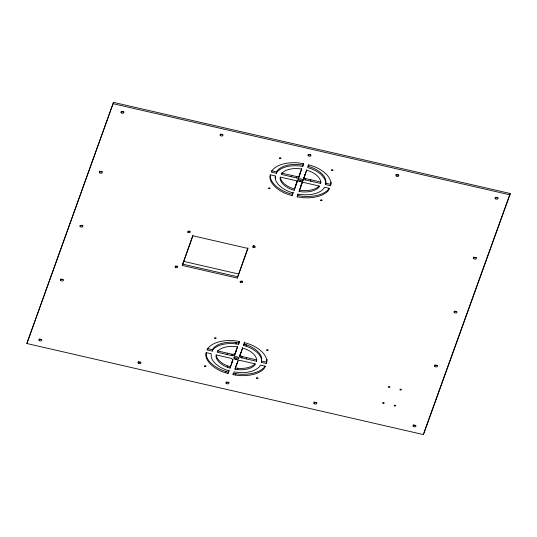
<?xml version="1.0" encoding="UTF-8"?>
<svg xmlns="http://www.w3.org/2000/svg" width="537" height="537" viewBox="0 0 537 537"><rect width="100%" height="100%" fill="white"/><g stroke="black" fill="none" stroke-linecap="round" stroke-linejoin="round"><path stroke-width="0.81" d="M261.438 362.388L261.445 359.273A25.588 14.083 9.9 0 0 246.067 346.117L243.597 345.445L243.832 344.096L246.302 344.767A25.588 14.083 9.9 0 1 261.68 357.931L261.438 362.388L266.5 363.549L267.064 359.213M206.242 352.769L206.074 354.266A30.891 17.003 9.9 0 0 223.177 370.57L228.306 372.148L228.071 373.497L222.942 371.913A30.891 17.003 9.9 0 1 205.839 355.608L206.168 352.614L211.236 353.776L211.222 356.89A25.588 14.083 9.9 0 0 226.607 370.047L229.071 370.718L228.071 373.497M270.333 174.948L270.171 176.445A30.891 17.003 9.9 0 0 287.268 192.749L292.403 194.334L292.168 195.676L287.033 194.092A30.891 17.003 9.9 0 1 269.936 177.787L270.265 174.793L275.266 175.941A25.534 14.056 9.9 0 0 291.705 192.541L293.168 192.904L292.168 195.676M256.498 361.253L256.666 359.73A20.594 11.337 9.9 0 0 245.268 348.862L242.657 348.057L239.677 356.32L241.153 357.729L256.498 361.253L256.733 359.911L241.388 356.387L239.911 354.977L240.69 352.822M266.5 363.549L266.829 360.555A30.891 17.003 9.9 0 0 249.732 344.251L244.597 342.666L243.597 345.445M320.596 183.432L320.764 181.915A20.594 11.337 9.9 0 0 309.359 171.041L306.755 170.236L303.418 179.492L320.596 183.432L320.831 182.09L303.653 178.143L304.009 177.163L303.774 178.506M330.597 185.735L330.926 182.734A30.891 17.003 9.9 0 0 313.823 166.43L308.694 164.852L307.694 167.625L309.158 167.987A25.534 14.056 9.9 0 1 325.597 184.587L330.597 185.735L331.081 182.144M26.85 343.519L113.515 102.392L510.15 193.481L509.915 194.824L423.485 434.608L26.85 343.519L113.515 102.392M182.265 265.439L192.944 235.803L247.966 248.436L237.28 278.072L182.265 265.439L192.897 235.24M207.141 349.916L208.853 347.238A30.891 17.003 9.9 0 1 234.199 340.68L239.596 341.519L238.616 344.244L233.071 343.573A25.588 14.083 9.9 0 0 212.954 349.795L212.29 351.097L207.141 349.916L207.376 348.573L212.524 349.755L213.189 348.453A25.588 14.083 9.9 0 1 233.306 342.23L238.851 342.901L239.341 341.539M212.29 351.097L212.524 349.755M237.28 278.072L247.919 247.872M227.144 354.514L227.379 353.165M225.634 372.745L225.869 371.396M227.574 367.355L227.809 366.012M231.816 355.588L232.051 354.239M230.017 368.107L232.991 359.837L231.521 358.434L216.169 354.91L216.008 356.434A20.594 11.337 9.9 0 0 227.406 367.301L230.017 368.107L232.971 359.213M232.487 355.742L234.676 355.172L237.656 346.909L234.911 346.479A20.594 11.337 9.9 0 0 218.015 350.856L217.143 352.212L232.487 355.742L232.722 354.393L234.911 353.829L237.609 346.331M231.957 362.717L232.192 361.374M236.018 343.928L236.253 342.586M234.676 355.172L234.911 353.829M235.716 352.299L235.944 350.95M233.071 374.645L234.058 371.913L239.596 372.591A25.588 14.083 9.9 0 0 259.713 366.368L260.378 365.059L265.533 366.247L263.815 368.919A30.891 17.003 9.9 0 1 238.475 375.477L233.071 374.645L233.306 373.302L238.71 374.135A30.891 17.003 9.9 0 0 264.05 367.577L264.909 366.241M235.85 359.428L236.085 358.085M238.616 344.244L238.851 342.901M235.018 369.255L237.998 360.992L240.18 360.421L255.525 363.945L254.652 365.308A20.594 11.337 9.9 0 1 237.763 369.678L235.018 369.255L235.253 367.912L237.998 368.335A20.594 11.337 9.9 0 0 254.887 363.965M236.958 363.864L237.972 360.361M235.636 375.041L235.871 373.698M239.677 356.32L239.911 354.977M237.582 369.651L237.817 368.308M240.717 353.447L242.617 347.479M241.153 357.729L241.388 356.387M241.825 357.884L242.059 356.541M246.067 346.117L246.302 344.767M276.387 173.283L276.716 172.498A25.534 14.056 9.9 0 1 302.72 166.396L303.694 163.698L298.29 162.865A30.891 17.003 9.9 0 0 272.95 169.424L271.232 172.102L276.387 173.283L276.951 171.155A25.534 14.056 9.9 0 1 302.955 165.054L303.439 163.704M246.496 358.958L246.731 357.608M291.242 176.693L291.477 175.351M294.108 190.286L297.444 181.036L280.267 177.089L280.099 178.613A20.594 11.337 9.9 0 0 291.497 189.48L294.108 190.286L297.323 180.68L297.089 182.023M296.585 177.922L296.82 176.579M296.048 184.903L296.283 183.553M298.418 178.344L301.747 169.088L299.002 168.665A20.594 11.337 9.9 0 0 282.113 173.035L281.24 174.397L298.418 178.344L301.707 168.517M298.773 177.358L299.002 176.008M299.807 174.478L300.042 173.136M297.169 196.824L298.142 194.132A25.534 14.056 9.9 0 0 324.147 188.024L324.476 187.245L329.624 188.427L327.912 191.105A30.891 17.003 9.9 0 1 302.566 197.663L297.169 196.824L297.887 194.132M299.941 181.613L300.176 180.264M302.72 166.396L302.955 165.054M299.109 191.434L302.445 182.184L319.622 186.131L318.75 187.494A20.594 11.337 9.9 0 1 301.854 191.863L299.109 191.434L301.284 184.701L301.056 186.05M302.089 183.171L302.324 181.828L301.546 183.983M302.928 180.835A2.571 1.416 9.9 0 0 299.599 178.808A2.571 1.416 9.9 0 0 298.76 181.144A2.571 1.416 9.9 0 0 302.928 180.835L303.163 179.492A2.571 1.416 9.9 0 1 300.841 180.372A2.571 1.416 9.9 0 1 298.257 179.096M304.808 175.626L305.043 174.283L304.264 176.438M305.244 179.908L305.479 178.566M310.587 181.137L310.822 179.794M325.597 184.587L325.831 183.238A25.534 14.056 9.9 0 0 309.393 166.645L307.929 166.282L308.426 164.893M423.485 434.608L423.72 433.265M228.306 372.148L229.057 370.067M292.403 194.334L293.148 192.253M235.528 367.14L236.918 363.294M244.087 343.405L244.583 342.015M305.318 173.511L306.708 169.665M424.002 432.48L510.15 193.481M329 188.42L328.147 189.762A30.891 17.003 9.9 0 1 302.801 196.32L297.404 195.481M299.344 190.091L302.089 190.521A20.594 11.337 9.9 0 0 318.985 186.144M113.28 103.735L509.915 194.824M271.467 170.753L276.622 171.941M281.475 173.055L298.653 176.995M325.831 183.238L330.832 184.386M183.446 261.338L238.905 274.078M182.499 264.097L237.515 276.73M217.378 350.869L232.722 354.393M261.673 361.045L266.735 362.207M294.343 188.943L291.732 188.138A20.594 11.337 9.9 0 1 280.334 177.27M230.245 366.764L227.641 365.959A20.594 11.337 9.9 0 1 216.236 355.085M239.072 357.313A2.571 1.416 9.9 0 1 236.75 358.186A2.571 1.416 9.9 0 1 234.159 356.91M398.682 174.901A1.544 0.852 9.9 0 1 396.098 174.27M437.507 365.314A1.544 0.852 9.9 0 1 434.869 364.865M190.219 231.132A1.289 0.712 9.9 0 1 188.46 231.132M275.763 178.338A25.534 14.056 9.9 0 1 275.4 176.069M222.801 134.559A1.544 0.852 9.9 0 1 220.405 134.062M63.131 279.522A1.544 0.852 9.9 0 1 60.755 278.958M316.796 402.455A1.544 0.852 9.9 0 1 315.246 402.663A1.544 0.852 9.9 0 1 314.004 401.864M102.372 171.504A1.544 0.852 9.9 0 1 100.929 171.833A1.544 0.852 9.9 0 1 99.546 171.115M140.66 362.247A1.544 0.852 9.9 0 1 138.298 361.663M229.064 382.062A1.544 0.852 9.9 0 1 226.507 382.136M415.806 425.324A1.544 0.852 9.9 0 1 413.383 424.948M242.489 281.153A1.289 0.712 9.9 0 1 240.965 281.146M177.525 266.204A1.289 0.712 9.9 0 1 175.733 266.104M41.711 339.384A1.544 0.852 9.9 0 1 39.288 339.055M476.44 257.478A1.544 0.852 9.9 0 1 474.936 257.74A1.544 0.852 9.9 0 1 473.634 256.968M498.088 197.502A1.544 0.852 9.9 0 1 495.443 197.287M456.685 311.561A1.544 0.852 9.9 0 1 454.524 311.212M310.708 154.743A1.544 0.852 9.9 0 1 308.547 154.461M123.879 111.649A1.544 0.852 9.9 0 1 121.463 111.488M83 225.318A1.544 0.852 9.9 0 1 80.402 225.292M254.887 246.228A1.289 0.712 9.9 0 1 253.115 245.818M254.31 245.845A1.289 0.712 9.9 0 1 253.665 245.698M177.432 266.211A1.289 0.712 9.9 0 1 175.633 266.07M187.97 232.326A1.289 0.712 9.9 0 0 190.132 232.326A1.289 0.712 9.9 0 0 188.648 231.225A1.289 0.712 9.9 0 0 187.97 232.326M99.775 172.874A1.544 0.852 9.9 0 0 102.252 172.645A1.544 0.852 9.9 0 0 100.197 171.457A1.544 0.852 9.9 0 0 99.775 172.874M314.145 403.649A1.544 0.852 9.9 0 0 316.723 403.616A1.544 0.852 9.9 0 0 314.904 402.314A1.544 0.852 9.9 0 0 314.145 403.649M256.713 378.276A0.772 0.423 9.9 0 0 258.015 378.29A0.772 0.423 9.9 0 0 257.149 377.625A0.772 0.423 9.9 0 0 256.713 378.276M138.271 363.22A1.544 0.852 9.9 0 0 140.882 363.281A1.544 0.852 9.9 0 0 139.184 361.938A1.544 0.852 9.9 0 0 138.271 363.22M226.272 383.478A1.544 0.852 9.9 0 0 228.829 383.405A1.544 0.852 9.9 0 0 226.956 382.122A1.544 0.852 9.9 0 0 226.272 383.478M320.817 200.462A0.772 0.423 9.9 0 0 322.113 200.469A0.772 0.423 9.9 0 0 321.233 199.804A0.772 0.423 9.9 0 0 320.817 200.462M413.416 426.492A1.544 0.852 9.9 0 0 415.92 426.311A1.544 0.852 9.9 0 0 413.92 425.089A1.544 0.852 9.9 0 0 413.416 426.492M396.286 176.042A1.544 0.852 9.9 0 0 398.81 175.894A1.544 0.852 9.9 0 0 396.856 174.653A1.544 0.852 9.9 0 0 396.286 176.042M204.704 366.335A0.772 0.423 9.9 0 0 206 366.341A0.772 0.423 9.9 0 0 205.127 365.677A0.772 0.423 9.9 0 0 204.704 366.335M266.896 350.305A0.772 0.423 9.9 0 0 268.144 350.218A0.772 0.423 9.9 0 0 267.144 349.607A0.772 0.423 9.9 0 0 266.896 350.305M39.329 340.592A1.544 0.852 9.9 0 0 41.799 340.357A1.544 0.852 9.9 0 0 39.738 339.176A1.544 0.852 9.9 0 0 39.329 340.592M473.809 258.74A1.544 0.852 9.9 0 0 476.353 258.633A1.544 0.852 9.9 0 0 474.446 257.371A1.544 0.852 9.9 0 0 473.809 258.74M331.819 170.37A0.772 0.423 9.9 0 0 333.027 170.202A0.772 0.423 9.9 0 0 331.947 169.645A0.772 0.423 9.9 0 0 331.819 170.37M279.696 158.355A0.772 0.423 9.9 0 0 280.979 158.334A0.772 0.423 9.9 0 0 280.072 157.683A0.772 0.423 9.9 0 0 279.696 158.355M268.903 188.581A0.772 0.423 9.9 0 0 270.131 188.453A0.772 0.423 9.9 0 0 269.084 187.869A0.772 0.423 9.9 0 0 268.903 188.581M308.312 155.804A1.544 0.852 9.9 0 0 310.883 155.757A1.544 0.852 9.9 0 0 309.05 154.461A1.544 0.852 9.9 0 0 308.312 155.804M495.476 198.831A1.544 0.852 9.9 0 0 497.98 198.65A1.544 0.852 9.9 0 0 495.98 197.428A1.544 0.852 9.9 0 0 495.476 198.831M253.102 247.335A1.289 0.712 9.9 0 0 255.189 247.181A1.289 0.712 9.9 0 0 253.524 246.168A1.289 0.712 9.9 0 0 253.102 247.335M175.498 267.453A1.289 0.712 9.9 0 0 177.552 267.245A1.289 0.712 9.9 0 0 175.821 266.265A1.289 0.712 9.9 0 0 175.498 267.453M240.475 282.355A1.289 0.712 9.9 0 0 242.563 282.207A1.289 0.712 9.9 0 0 240.898 281.193A1.289 0.712 9.9 0 0 240.475 282.355M220.405 135.613A1.544 0.852 9.9 0 0 222.976 135.572A1.544 0.852 9.9 0 0 221.143 134.277A1.544 0.852 9.9 0 0 220.405 135.613M121.228 112.83A1.544 0.852 9.9 0 0 123.812 112.81A1.544 0.852 9.9 0 0 122.013 111.501A1.544 0.852 9.9 0 0 121.228 112.83M214.928 338.391A0.772 0.423 9.9 0 0 216.136 338.236A0.772 0.423 9.9 0 0 215.062 337.666A0.772 0.423 9.9 0 0 214.928 338.391M234.662 358.958A2.571 1.416 9.9 0 0 238.837 358.656A2.571 1.416 9.9 0 0 235.508 356.628A2.571 1.416 9.9 0 0 234.662 358.958M60.741 280.515A1.544 0.852 9.9 0 0 63.339 280.556A1.544 0.852 9.9 0 0 61.614 279.22A1.544 0.852 9.9 0 0 60.741 280.515M434.849 366.429A1.544 0.852 9.9 0 0 437.46 366.482A1.544 0.852 9.9 0 0 435.762 365.14A1.544 0.852 9.9 0 0 434.849 366.429M80.167 226.634A1.544 0.852 9.9 0 0 82.765 226.668A1.544 0.852 9.9 0 0 81.027 225.332A1.544 0.852 9.9 0 0 80.167 226.634M454.289 312.554A1.544 0.852 9.9 0 0 456.893 312.588A1.544 0.852 9.9 0 0 455.154 311.252A1.544 0.852 9.9 0 0 454.289 312.554M394.447 405.871A0.772 0.423 9.9 0 0 395.702 405.777A0.772 0.423 9.9 0 0 394.702 405.173A0.772 0.423 9.9 0 0 394.447 405.871M382.941 403.227A0.772 0.423 9.9 0 0 384.197 403.139A0.772 0.423 9.9 0 0 383.196 402.528A0.772 0.423 9.9 0 0 382.941 403.227M388.721 387.197A0.772 0.423 9.9 0 0 389.976 387.11A0.772 0.423 9.9 0 0 388.976 386.499A0.772 0.423 9.9 0 0 388.721 387.197M400.226 389.842A0.772 0.423 9.9 0 0 401.475 389.748A0.772 0.423 9.9 0 0 400.481 389.144A0.772 0.423 9.9 0 0 400.226 389.842"/></g></svg>
